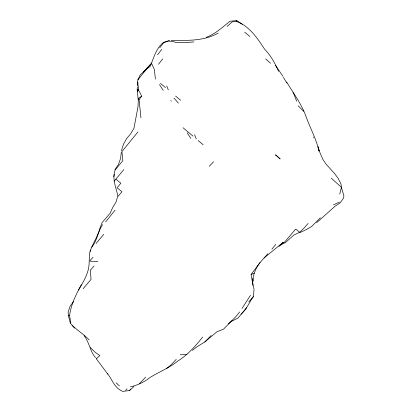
<?xml version="1.0" encoding="UTF-8"?>
<svg xmlns="http://www.w3.org/2000/svg" width="412" height="412" viewBox="0 0 412 412"><rect width="100%" height="100%" fill="white"/><g stroke="black" fill="none" stroke-linecap="round" stroke-linejoin="round"><path stroke-width="0.62" d="M252.777 285.434C252.139 277.219 254.92 268.943 260.06 262.537M89.183 260.533L89.61 253.2L90.563 250.002M137.392 86.922L137.17 89.332L138.283 100.641L138.005 106.78L133.952 128.292L130.65 133.797L126.577 138.653L123.456 144.262L121.427 150.735M137.5 85.717L137.835 82.096M241.01 314.145C246.67 309.577 249.08 302.351 253.37 296.655L254.034 289.528M89.136 261.491C89.512 272.25 83.651 281.257 78.46 290.11M121.262 152.399L120.67 158.208L118.435 164.46L114.948 169.672M169.399 40.531L163.343 42.498C156.014 48.42 153.784 57.917 150.262 66.229L144.993 70.421L140.152 74.953L137.902 79.825L137.644 81.411L138.561 89.553L137.356 91.407M90.074 251.454C92.674 243.518 97.762 236.617 99.828 228.428L102.145 222.516L110.117 213.267L112.708 207.504L115.952 202.235L117.858 195.875C116.06 187.419 111.858 178.731 115.128 170.063L122.838 160.67L121.911 151.637L137.865 132M113.779 176.722L114.335 174.333M339.756 194.078L341.409 187.326L340.992 184.01L338.123 178.298L334.477 173.452L326.412 164.563L322.926 159.454L320.227 153.393L318.012 146.744L319.027 151.08C316.375 139.354 310.442 128.647 306.327 117.348C301.919 104.494 293.602 93.606 286.675 82.055M81.329 284.8C76.153 294.297 71.255 303.938 69.68 314.814L69.128 315.417L68.325 315.412L68.155 312.018L70.133 306.121L73.691 301.404M253.061 280.933L252.118 280.284L253.056 278.502L253.061 280.933L252.515 281.829L254.008 289.033M102.609 224.638C97.799 231.559 97.325 240.603 91.742 247.169M227.089 26.456L232.162 21.903L236.267 21.373L236.756 20.6L242.261 24.251M242.05 308.403L250.47 295.353M107.285 373.246C112.182 379.57 114.649 388.325 122.817 391.4L129.615 390.509L130.64 389.036M252.118 280.284L251.104 274.485L259.895 262.727L267.903 253.735M159.743 47.787L163.883 42.462L168.652 40.989L173.344 41.658L176.094 42.482L184.653 42.673L193.898 41.906M137.902 79.825L145.781 69.994M157.59 54.739L161.787 49.358M158.512 64.236L162.714 58.89M140.956 117.894L139.065 99.503L141.692 96.161L139.22 91.248L137.17 89.332L138.561 89.553M246.505 307.821L238.085 317.982L232.219 321.005M105.652 221.841L115.01 210.233M150.962 63.989L143.371 72.203M271.894 249.167L275.752 244.398M239.655 311.966L235.746 316.787L223.505 329.152L216.908 331.815L204.743 342.022L197.23 346.616L192.399 350.354M123.811 169.595L114.191 181.192M103.778 234.31L96.109 243.477M202.683 337.083C195.345 346.219 187.599 355.026 177.572 361.216C169.322 367.854 159.413 371.753 150.432 377.222C144.509 381.929 137.721 385.194 130.372 386.868M283.858 242.987L283.085 242.39L279.006 246.371L283.858 242.987L295.692 229.046L299.694 232.26L304.066 228.052L308.088 223.458M118.182 196.21L121.973 191.729L117.07 187.754L120.86 183.237L115.942 179.21M93.951 266.085L90.243 270.365L91.073 279.362L83.183 288.709M248.75 301.934L253.37 296.655M145.627 377.16L139.359 383.721M93.014 257.315L89.522 261.136L97.824 261.435M176.243 359.388L170.625 365.264L166.736 368.431M144.9 70.39L150.869 63.911M211.176 335.456L204.743 342.022M320.382 217.788L311.549 226.564L306.152 229.664L300.101 232.502M209.275 166.304L213.607 161.731M125.634 390.257L127.076 388.846M129.615 390.509L133.977 386.569M96.398 358.641L99.848 355.546L94.961 352.1L90.372 347.553M284.728 243.245L293.771 235.097L299.694 232.26M316.684 222.645L334.951 206.324L340.224 202.869L343.706 197.832L343.845 195.71L341.409 187.326L331.33 178.195M283.085 242.39L264.01 258.005M228.31 323.837L231.992 320.685M141.692 96.161L138.216 98.597L139.065 99.503M218.216 33.048C203.95 41.293 187.048 40.453 171.16 40.381M333.478 204.846L339.478 202.065M251.104 274.485L254.189 273.192M206.211 37.348C215.337 33.964 222.465 27.233 229.927 21.259L236.756 20.6M180.276 354.758L186.955 354.655M236.267 21.373C249.399 25.966 257.304 38.146 264.612 49.177C270.792 55.553 275.015 63.206 278.574 71.281M160.438 83.384L165.475 87.591M183.041 127.735L193.053 136.187M175.641 96.089L180.683 100.327M170.722 100.549L171.377 101.1M198.177 140.574L203.173 144.761M244.707 32.188L249.79 36.498M265.745 58.916L270.519 63.278M68.325 315.412L70.364 323.322C75.839 329.724 83.507 333.725 89.162 339.952M116.153 382.841L119.423 385.936M298.242 105.889L303.659 111.317M69.128 315.417L69.597 315.932L70.843 322.993M107.831 374.158L96.217 358.646M173.972 98.077L178.355 103.113M72.064 325.228L74.551 328.081M275.52 65.523L282.962 76.292M84.033 335.708C89.419 342.166 89.847 351.204 95.517 357.631M159.465 84.594L163.26 90.346M187.192 132.793L190.854 138.417M283.368 77.348L286.932 83.106M292.994 92.607L294.086 94.487L296.697 101.264M151.395 62.995L154.423 69.685L155.391 79.145M194.557 134.719L196.277 138.968M166.731 86.02L168.323 89.96M313.336 137.016L313.481 137.66M275.875 155.03L275.484 154.886L280.165 158.95L275.875 155.03"/></g></svg>
